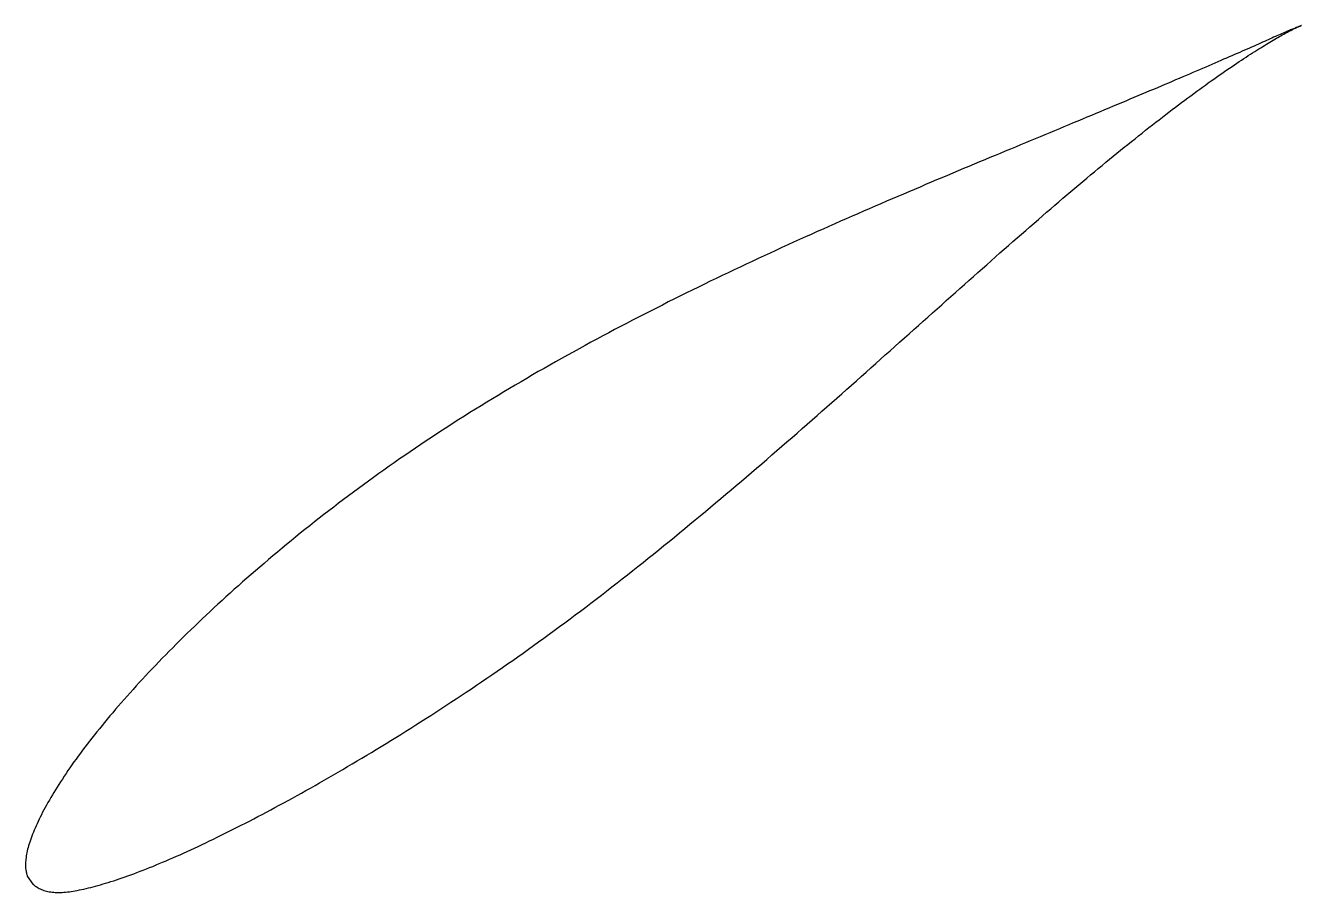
# Model space of a CAD drawing. Header units: metres. Extents: x -34 to 68, y -23 to 46.
import ezdxf

# ---------------------------------------------------------------- set-up
doc = ezdxf.new("R2010")
doc.units = ezdxf.units.M

msp = doc.modelspace()

# ---------------------------------------------------------------- linework, layer by layer
msp.add_lwpolyline([(68.43, 46.31), (68.43, 46.31), (68.42, 46.31), (68.41, 46.3), (68.4, 46.3), (68.37, 46.29), (68.35, 46.28), (68.32, 46.27), (68.29, 46.26), (68.25, 46.24), (68.21, 46.23), (68.16, 46.21), (68.11, 46.19), (68.05, 46.16), (67.99, 46.14), (67.93, 46.11), (67.86, 46.08), (67.79, 46.05), (67.71, 46.02), (67.63, 45.98), (67.55, 45.95), (67.46, 45.91), (67.36, 45.87), (67.26, 45.83), (67.16, 45.78), (67.06, 45.74), (66.95, 45.69), (66.83, 45.64), (66.71, 45.58), (66.59, 45.53), (66.46, 45.47), (66.33, 45.42), (66.19, 45.36), (66.05, 45.3), (65.91, 45.23), (65.76, 45.17), (65.61, 45.1), (65.45, 45.03), (65.29, 44.96), (65.12, 44.89), (64.96, 44.81), (64.78, 44.74), (64.61, 44.66), (64.42, 44.58), (64.24, 44.5), (64.05, 44.41), (63.85, 44.33), (63.66, 44.24), (63.46, 44.15), (63.25, 44.06), (63.04, 43.97), (62.83, 43.88), (62.61, 43.78), (62.39, 43.68), (62.16, 43.59), (61.93, 43.49), (61.7, 43.38), (61.46, 43.28), (61.22, 43.18), (60.97, 43.07), (60.72, 42.96), (60.47, 42.85), (60.21, 42.74), (59.95, 42.63), (59.68, 42.52), (59.42, 42.4), (59.14, 42.29), (58.87, 42.17), (58.59, 42.05), (58.3, 41.93), (58.02, 41.8), (57.72, 41.68), (57.43, 41.56), (57.13, 41.43), (56.83, 41.3), (56.52, 41.17), (56.21, 41.04), (55.9, 40.91), (55.58, 40.78), (55.26, 40.64), (54.94, 40.51), (54.61, 40.37), (54.28, 40.23), (53.95, 40.09), (53.61, 39.95), (53.27, 39.81), (52.93, 39.66), (52.58, 39.52), (52.23, 39.37), (51.88, 39.22), (51.52, 39.07), (51.16, 38.92), (50.8, 38.77), (50.43, 38.62), (50.06, 38.47), (49.69, 38.31), (49.31, 38.16), (48.94, 38), (48.55, 37.84), (48.17, 37.68), (47.78, 37.52), (47.39, 37.36), (47, 37.2), (46.6, 37.03), (46.21, 36.87), (45.81, 36.7), (45.4, 36.53), (45, 36.36), (44.59, 36.19), (44.17, 36.02), (43.76, 35.85), (43.34, 35.68), (42.93, 35.5), (42.5, 35.33), (42.08, 35.15), (41.65, 34.97), (41.23, 34.79), (40.8, 34.61), (40.36, 34.43), (39.93, 34.25), (39.49, 34.06), (39.05, 33.88), (38.61, 33.69), (38.17, 33.5), (37.73, 33.31), (37.28, 33.12), (36.83, 32.93), (36.38, 32.74), (35.93, 32.55), (35.47, 32.35), (35.02, 32.16), (34.56, 31.96), (34.1, 31.76), (33.64, 31.56), (33.18, 31.36), (32.72, 31.16), (32.26, 30.96), (31.79, 30.75), (31.32, 30.55), (30.86, 30.34), (30.39, 30.13), (29.92, 29.93), (29.45, 29.72), (28.97, 29.5), (28.5, 29.29), (28.03, 29.08), (27.55, 28.86), (27.08, 28.65), (26.6, 28.43), (26.12, 28.21), (25.65, 27.99), (25.17, 27.77), (24.69, 27.55), (24.21, 27.32), (23.73, 27.1), (23.25, 26.87), (22.77, 26.64), (22.28, 26.41), (21.8, 26.18), (21.32, 25.95), (20.84, 25.72), (20.36, 25.48), (19.88, 25.25), (19.39, 25.01), (18.91, 24.78), (18.43, 24.54), (17.95, 24.3), (17.46, 24.06), (16.98, 23.81), (16.5, 23.57), (16.02, 23.32), (15.54, 23.08), (15.06, 22.83), (14.58, 22.58), (14.1, 22.33), (13.62, 22.08), (13.14, 21.83), (12.66, 21.58), (12.19, 21.32), (11.71, 21.07), (11.23, 20.81), (10.76, 20.55), (10.28, 20.29), (9.81, 20.03), (9.34, 19.77), (8.87, 19.51), (8.39, 19.24), (7.93, 18.98), (7.46, 18.71), (6.99, 18.45), (6.52, 18.18), (6.06, 17.91), (5.6, 17.64), (5.13, 17.37), (4.67, 17.09), (4.22, 16.82), (3.76, 16.54), (3.3, 16.27), (2.85, 15.99), (2.39, 15.71), (1.94, 15.43), (1.49, 15.15), (1.05, 14.87), (0.6, 14.59), (0.15, 14.3), (-0.29, 14.02), (-0.73, 13.73), (-1.17, 13.45), (-1.6, 13.16), (-2.04, 12.87), (-2.47, 12.58), (-2.9, 12.29), (-3.33, 12), (-3.76, 11.71), (-4.18, 11.42), (-4.6, 11.12), (-5.02, 10.83), (-5.44, 10.53), (-5.85, 10.24), (-6.27, 9.94), (-6.68, 9.64), (-7.09, 9.35), (-7.49, 9.05), (-7.89, 8.75), (-8.3, 8.45), (-8.69, 8.15), (-9.09, 7.85), (-9.48, 7.55), (-9.87, 7.25), (-10.26, 6.95), (-10.65, 6.65), (-11.03, 6.35), (-11.41, 6.04), (-11.79, 5.74), (-12.17, 5.44), (-12.54, 5.14), (-12.91, 4.84), (-13.28, 4.53), (-13.64, 4.23), (-14.01, 3.93), (-14.37, 3.63), (-14.72, 3.33), (-15.08, 3.02), (-15.43, 2.72), (-15.78, 2.42), (-16.13, 2.12), (-16.47, 1.82), (-16.81, 1.52), (-17.15, 1.22), (-17.48, 0.93), (-17.82, 0.63), (-18.15, 0.33), (-18.47, 0.03), (-18.8, -0.26), (-19.12, -0.56), (-19.43, -0.85), (-19.75, -1.15), (-20.06, -1.44), (-20.37, -1.74), (-20.67, -2.03), (-20.97, -2.32), (-21.27, -2.61), (-21.57, -2.9), (-21.86, -3.19), (-22.15, -3.48), (-22.44, -3.77), (-22.72, -4.05), (-23, -4.34), (-23.28, -4.62), (-23.55, -4.9), (-23.82, -5.19), (-24.09, -5.47), (-24.35, -5.75), (-24.62, -6.03), (-24.87, -6.3), (-25.13, -6.58), (-25.38, -6.85), (-25.63, -7.13), (-25.87, -7.4), (-26.11, -7.67), (-26.35, -7.94), (-26.58, -8.2), (-26.82, -8.47), (-27.04, -8.73), (-27.27, -9), (-27.49, -9.26), (-27.71, -9.52), (-27.92, -9.78), (-28.13, -10.03), (-28.34, -10.29), (-28.54, -10.54), (-28.74, -10.79), (-28.94, -11.04), (-29.13, -11.29), (-29.32, -11.54), (-29.51, -11.78), (-29.69, -12.02), (-29.87, -12.26), (-30.05, -12.5), (-30.22, -12.74), (-30.39, -12.97), (-30.55, -13.2), (-30.71, -13.43), (-30.87, -13.66), (-31.03, -13.89), (-31.18, -14.11), (-31.32, -14.34), (-31.47, -14.56), (-31.61, -14.77), (-31.74, -14.99), (-31.88, -15.2), (-32.01, -15.42), (-32.13, -15.62), (-32.25, -15.83), (-32.37, -16.04), (-32.48, -16.24), (-32.6, -16.44), (-32.7, -16.64), (-32.81, -16.83), (-32.91, -17.02), (-33, -17.21), (-33.1, -17.4), (-33.19, -17.58), (-33.27, -17.76), (-33.36, -17.94), (-33.44, -18.12), (-33.51, -18.29), (-33.58, -18.46), (-33.65, -18.62), (-33.72, -18.79), (-33.78, -18.95), (-33.84, -19.11), (-33.89, -19.26), (-33.95, -19.41), (-33.99, -19.56), (-34.04, -19.71), (-34.08, -19.85), (-34.12, -19.99), (-34.15, -20.13), (-34.18, -20.27), (-34.21, -20.4), (-34.23, -20.53), (-34.25, -20.65), (-34.26, -20.78), (-34.27, -20.9), (-34.28, -21.01), (-34.29, -21.13), (-34.29, -21.24), (-34.29, -21.35), (-34.28, -21.45), (-34.28, -21.55), (-34.26, -21.64), (-34.25, -21.73), (-34.24, -21.82), (-34.22, -21.9), (-34.2, -21.97), (-34.18, -22.03), (-34.17, -22.09), (-34.15, -22.13), (-34.15, -22.15), (-33.71, -22.81), (-33.7, -22.81), (-33.68, -22.82), (-33.66, -22.84), (-33.62, -22.87), (-33.57, -22.91), (-33.5, -22.96), (-33.44, -23), (-33.36, -23.05), (-33.28, -23.1), (-33.19, -23.15), (-33.1, -23.19), (-33.01, -23.23), (-32.91, -23.27), (-32.81, -23.31), (-32.71, -23.34), (-32.6, -23.37), (-32.49, -23.39), (-32.38, -23.41), (-32.26, -23.43), (-32.14, -23.45), (-32.02, -23.46), (-31.89, -23.47), (-31.76, -23.47), (-31.63, -23.47), (-31.49, -23.47), (-31.35, -23.47), (-31.21, -23.46), (-31.06, -23.44), (-30.91, -23.43), (-30.76, -23.41), (-30.61, -23.39), (-30.45, -23.36), (-30.28, -23.34), (-30.12, -23.31), (-29.95, -23.27), (-29.77, -23.24), (-29.6, -23.2), (-29.41, -23.16), (-29.23, -23.11), (-29.04, -23.06), (-28.85, -23.02), (-28.66, -22.96), (-28.46, -22.91), (-28.26, -22.85), (-28.05, -22.79), (-27.84, -22.73), (-27.63, -22.66), (-27.41, -22.6), (-27.19, -22.53), (-26.97, -22.45), (-26.74, -22.38), (-26.51, -22.3), (-26.28, -22.22), (-26.05, -22.14), (-25.81, -22.05), (-25.56, -21.96), (-25.32, -21.87), (-25.07, -21.77), (-24.82, -21.68), (-24.56, -21.58), (-24.31, -21.47), (-24.05, -21.37), (-23.78, -21.26), (-23.52, -21.15), (-23.25, -21.04), (-22.97, -20.92), (-22.7, -20.8), (-22.42, -20.68), (-22.14, -20.55), (-21.85, -20.43), (-21.56, -20.3), (-21.27, -20.17), (-20.98, -20.03), (-20.68, -19.9), (-20.39, -19.76), (-20.08, -19.61), (-19.78, -19.47), (-19.47, -19.32), (-19.16, -19.17), (-18.85, -19.02), (-18.53, -18.87), (-18.22, -18.71), (-17.9, -18.55), (-17.57, -18.39), (-17.25, -18.22), (-16.92, -18.06), (-16.59, -17.89), (-16.25, -17.72), (-15.92, -17.54), (-15.58, -17.37), (-15.24, -17.19), (-14.9, -17.01), (-14.55, -16.82), (-14.21, -16.64), (-13.86, -16.45), (-13.5, -16.26), (-13.15, -16.07), (-12.79, -15.87), (-12.43, -15.67), (-12.07, -15.47), (-11.71, -15.27), (-11.35, -15.07), (-10.98, -14.86), (-10.61, -14.65), (-10.24, -14.44), (-9.87, -14.22), (-9.49, -14.01), (-9.12, -13.79), (-8.74, -13.57), (-8.36, -13.34), (-7.98, -13.12), (-7.6, -12.89), (-7.21, -12.66), (-6.82, -12.43), (-6.44, -12.2), (-6.05, -11.96), (-5.66, -11.72), (-5.26, -11.48), (-4.87, -11.24), (-4.47, -10.99), (-4.08, -10.75), (-3.68, -10.5), (-3.28, -10.25), (-2.88, -9.99), (-2.48, -9.74), (-2.07, -9.48), (-1.67, -9.22), (-1.26, -8.96), (-0.85, -8.7), (-0.45, -8.43), (-0.04, -8.16), (0.37, -7.89), (0.78, -7.62), (1.19, -7.35), (1.61, -7.07), (2.02, -6.79), (2.43, -6.51), (2.85, -6.23), (3.26, -5.95), (3.68, -5.66), (4.1, -5.37), (4.51, -5.08), (4.93, -4.79), (5.35, -4.5), (5.77, -4.2), (6.19, -3.9), (6.61, -3.6), (7.02, -3.3), (7.44, -3), (7.86, -2.69), (8.28, -2.38), (8.7, -2.07), (9.13, -1.76), (9.55, -1.45), (9.97, -1.13), (10.39, -0.82), (10.81, -0.5), (11.23, -0.18), (11.65, 0.14), (12.07, 0.47), (12.49, 0.79), (12.91, 1.12), (13.33, 1.44), (13.75, 1.77), (14.17, 2.1), (14.59, 2.44), (15.01, 2.77), (15.43, 3.1), (15.85, 3.44), (16.27, 3.77), (16.69, 4.11), (17.11, 4.45), (17.53, 4.79), (17.95, 5.13), (18.36, 5.47), (18.78, 5.82), (19.2, 6.16), (19.61, 6.51), (20.03, 6.85), (20.44, 7.2), (20.86, 7.54), (21.27, 7.89), (21.69, 8.24), (22.1, 8.59), (22.51, 8.94), (22.93, 9.29), (23.34, 9.64), (23.75, 9.99), (24.16, 10.34), (24.57, 10.69), (24.98, 11.04), (25.39, 11.39), (25.8, 11.75), (26.2, 12.1), (26.61, 12.45), (27.01, 12.8), (27.42, 13.15), (27.82, 13.51), (28.23, 13.86), (28.63, 14.21), (29.03, 14.56), (29.43, 14.91), (29.83, 15.26), (30.23, 15.62), (30.63, 15.97), (31.02, 16.32), (31.42, 16.67), (31.81, 17.02), (32.21, 17.36), (32.6, 17.71), (32.99, 18.06), (33.38, 18.41), (33.77, 18.75), (34.16, 19.1), (34.55, 19.45), (34.93, 19.79), (35.32, 20.13), (35.7, 20.47), (36.08, 20.82), (36.46, 21.16), (36.84, 21.5), (37.22, 21.83), (37.6, 22.17), (37.98, 22.51), (38.35, 22.84), (38.72, 23.18), (39.1, 23.51), (39.47, 23.84), (39.84, 24.17), (40.2, 24.5), (40.57, 24.82), (40.94, 25.15), (41.3, 25.47), (41.66, 25.79), (42.02, 26.11), (42.38, 26.43), (42.74, 26.75), (43.1, 27.06), (43.45, 27.38), (43.8, 27.69), (44.16, 28), (44.51, 28.31), (44.85, 28.61), (45.2, 28.92), (45.55, 29.22), (45.89, 29.52), (46.23, 29.82), (46.57, 30.11), (46.91, 30.41), (47.25, 30.7), (47.58, 30.99), (47.91, 31.28), (48.25, 31.56), (48.57, 31.84), (48.9, 32.12), (49.23, 32.4), (49.55, 32.68), (49.87, 32.95), (50.19, 33.22), (50.51, 33.49), (50.83, 33.76), (51.14, 34.02), (51.45, 34.28), (51.76, 34.54), (52.07, 34.79), (52.38, 35.05), (52.68, 35.3), (52.98, 35.54), (53.28, 35.79), (53.58, 36.03), (53.87, 36.27), (54.17, 36.51), (54.46, 36.74), (54.75, 36.98), (55.03, 37.2), (55.32, 37.43), (55.6, 37.65), (55.88, 37.88), (56.15, 38.09), (56.43, 38.31), (56.7, 38.52), (56.97, 38.73), (57.24, 38.94), (57.5, 39.14), (57.76, 39.34), (58.02, 39.54), (58.28, 39.73), (58.53, 39.93), (58.78, 40.11), (59.03, 40.3), (59.28, 40.48), (59.52, 40.66), (59.76, 40.84), (60, 41.02), (60.24, 41.19), (60.47, 41.36), (60.7, 41.52), (60.93, 41.69), (61.15, 41.85), (61.37, 42), (61.59, 42.16), (61.81, 42.31), (62.02, 42.45), (62.23, 42.6), (62.43, 42.74), (62.64, 42.88), (62.84, 43.02), (63.04, 43.15), (63.23, 43.28), (63.42, 43.41), (63.61, 43.53), (63.79, 43.65), (63.97, 43.77), (64.15, 43.89), (64.33, 44), (64.5, 44.11), (64.67, 44.22), (64.83, 44.32), (64.99, 44.42), (65.15, 44.52), (65.31, 44.62), (65.46, 44.71), (65.61, 44.8), (65.75, 44.89), (65.89, 44.97), (66.03, 45.05), (66.16, 45.13), (66.29, 45.21), (66.42, 45.28), (66.54, 45.35), (66.66, 45.42), (66.78, 45.48), (66.89, 45.55), (67, 45.61), (67.1, 45.66), (67.21, 45.72), (67.3, 45.77), (67.4, 45.82), (67.49, 45.87), (67.57, 45.91), (67.65, 45.95), (67.73, 45.99), (67.8, 46.03), (67.87, 46.06), (67.94, 46.1), (68, 46.13), (68.06, 46.15), (68.11, 46.18), (68.16, 46.2), (68.21, 46.22), (68.25, 46.24), (68.29, 46.25), (68.32, 46.27), (68.35, 46.28), (68.37, 46.29), (68.4, 46.3), (68.41, 46.3), (68.42, 46.31), (68.43, 46.31), (68.43, 46.31)], close=True)

doc.saveas('drawing.dxf')
